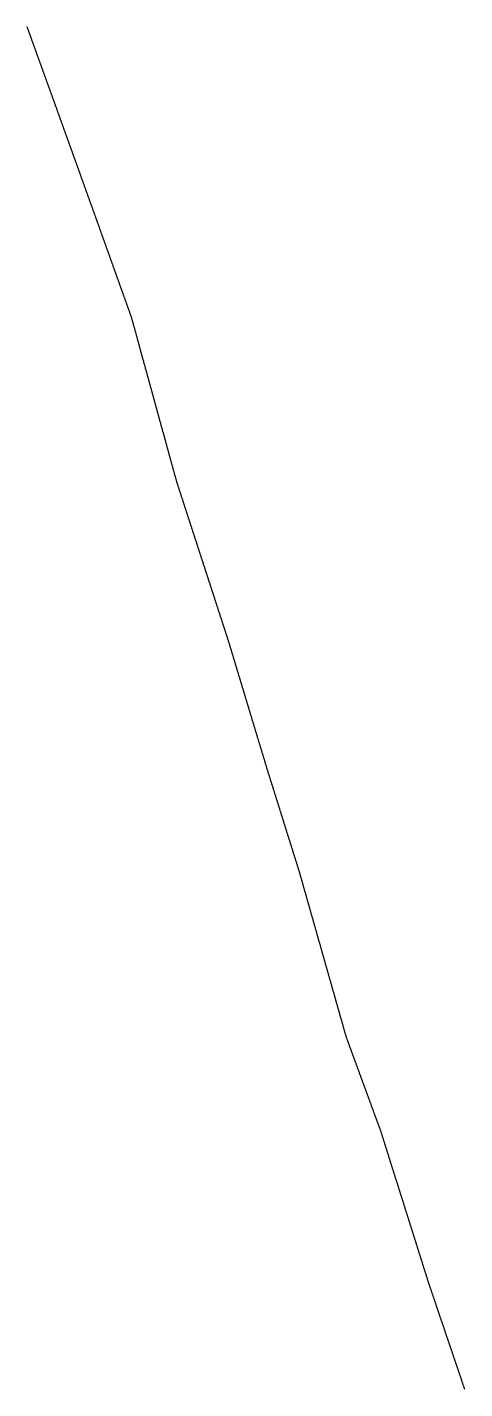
# Model space of a CAD drawing. Header units: inches. Extents: x 130170 to 284068, y 377793 to 804530.
# Drawn here: x 173788 to 180609, y 420213 to 441423 of the extents above; entities that cross this region are included whole.
import ezdxf

# ---------------------------------------------------------------- set-up
doc = ezdxf.new("R2010")
doc.units = ezdxf.units.IN
doc.header["$MEASUREMENT"] = 0
doc.layers.add('muni_il', color=7, linetype='Continuous')

msp = doc.modelspace()

# ---------------------------------------------------------------- linework, layer by layer
at = {"layer": 'muni_il'}
msp.add_lwpolyline([(180609, 420204), (180605, 420214), (180602, 420223), (180599, 420233), (180596, 420242), (180593, 420252), (180589, 420261), (180586, 420271), (180583, 420280), (180580, 420289), (180577, 420299), (180573, 420308), (180570, 420318), (180567, 420327), (180564, 420337), (180561, 420346), (180557, 420356), (180554, 420365), (180551, 420375), (180548, 420384), (180545, 420393), (180541, 420403), (180538, 420412), (180535, 420422), (180532, 420431), (180528, 420441), (180525, 420450), (180522, 420460), (180519, 420469), (180516, 420479), (180512, 420488), (180509, 420498), (180506, 420507), (180503, 420516), (180500, 420526), (180496, 420535), (180493, 420545), (180490, 420554), (180487, 420564), (180484, 420573), (180480, 420583), (180477, 420592), (180474, 420602), (180471, 420611), (180467, 420621), (180464, 420630), (180461, 420639), (180458, 420649), (180455, 420658), (180451, 420668), (180448, 420677), (180445, 420687), (180442, 420696), (180439, 420706), (180435, 420715), (180432, 420725), (180429, 420734), (180426, 420743), (180423, 420753), (180419, 420762), (180416, 420772), (180413, 420781), (180410, 420791), (180407, 420800), (180403, 420810), (180400, 420819), (180397, 420829), (180394, 420838), (180390, 420848), (180387, 420857), (180384, 420866), (180381, 420876), (180378, 420885), (180374, 420895), (180371, 420904), (180368, 420914), (180365, 420923), (180362, 420933), (180358, 420942), (180355, 420952), (180352, 420961), (180349, 420970), (180346, 420980), (180342, 420989), (180339, 420999), (180336, 421008), (180333, 421018), (180330, 421027), (180326, 421037), (180323, 421046), (180320, 421056), (180317, 421065), (180313, 421075), (180310, 421084), (180307, 421093), (180304, 421103), (180301, 421112), (180297, 421122), (180294, 421131), (180291, 421141), (180288, 421150), (180285, 421160), (180281, 421169), (180278, 421179), (180275, 421188), (180272, 421197), (180269, 421207), (180265, 421216), (180262, 421226), (180259, 421235), (180256, 421245), (180253, 421254), (180249, 421264), (180246, 421273), (180243, 421283), (180240, 421292), (180236, 421302), (180233, 421311), (180230, 421320), (180227, 421330), (180224, 421339), (180220, 421349), (180217, 421358), (180214, 421368), (180211, 421377), (180208, 421387), (180204, 421396), (180201, 421406), (180198, 421415), (180195, 421424), (180192, 421434), (180188, 421443), (180185, 421453), (180182, 421462), (180179, 421472), (180175, 421481), (180172, 421491), (180169, 421500), (180166, 421510), (180163, 421519), (180159, 421529), (180156, 421538), (180153, 421547), (180150, 421557), (180147, 421566), (180143, 421576), (180140, 421585), (180137, 421595), (180134, 421604), (180131, 421614), (180127, 421623), (180124, 421633), (180121, 421642), (180118, 421651), (180115, 421661), (180111, 421670), (180108, 421680), (180105, 421689), (180102, 421699), (180098, 421708), (180095, 421718), (180092, 421727), (180089, 421737), (180086, 421746), (180082, 421756), (180079, 421765), (180076, 421774), (180073, 421784), (180070, 421793), (180066, 421803), (180063, 421812), (180060, 421822), (180057, 421831), (180054, 421841), (180050, 421850), (180047, 421860), (180044, 421869), (180041, 421879), (180038, 421888), (180035, 421898), (180032, 421907), (180029, 421917), (180026, 421926), (180023, 421936), (180020, 421945), (180017, 421955), (180014, 421964), (180011, 421974), (180008, 421983), (180005, 421993), (180002, 422002), (179999, 422012), (179996, 422021), (179993, 422031), (179990, 422040), (179987, 422050), (179984, 422059), (179981, 422069), (179978, 422078), (179975, 422088), (179972, 422097), (179969, 422107), (179966, 422117), (179963, 422126), (179960, 422136), (179957, 422145), (179954, 422155), (179951, 422164), (179948, 422174), (179945, 422183), (179942, 422193), (179939, 422202), (179936, 422212), (179933, 422221), (179930, 422231), (179927, 422240), (179924, 422250), (179921, 422259), (179918, 422269), (179915, 422278), (179912, 422288), (179909, 422297), (179906, 422307), (179903, 422316), (179900, 422326), (179897, 422335), (179894, 422345), (179891, 422355), (179888, 422364), (179885, 422374), (179882, 422383), (179879, 422393), (179876, 422402), (179873, 422412), (179870, 422421), (179867, 422431), (179864, 422440), (179861, 422450), (179858, 422459), (179855, 422469), (179852, 422478), (179849, 422488), (179846, 422497), (179843, 422507), (179840, 422516), (179837, 422526), (179834, 422535), (179831, 422545), (179828, 422554), (179825, 422564), (179822, 422573), (179819, 422583), (179816, 422592), (179813, 422602), (179810, 422612), (179807, 422621), (179804, 422631), (179801, 422640), (179798, 422650), (179795, 422659), (179792, 422669), (179789, 422678), (179786, 422688), (179783, 422697), (179780, 422707), (179777, 422716), (179774, 422726), (179771, 422735), (179768, 422745), (179765, 422754), (179762, 422764), (179759, 422773), (179756, 422783), (179753, 422792), (179750, 422802), (179747, 422811), (179744, 422821), (179741, 422830), (179738, 422840), (179735, 422849), (179732, 422859), (179729, 422869), (179726, 422878), (179723, 422888), (179720, 422897), (179717, 422907), (179714, 422916), (179711, 422926), (179708, 422935), (179705, 422945), (179702, 422954), (179699, 422964), (179696, 422973), (179693, 422983), (179690, 422992), (179687, 423002), (179684, 423011), (179681, 423021), (179678, 423030), (179675, 423040), (179672, 423049), (179669, 423059), (179666, 423068), (179663, 423078), (179660, 423087), (179657, 423097), (179654, 423107), (179651, 423116), (179648, 423125), (179645, 423135), (179642, 423144), (179639, 423154), (179636, 423163), (179633, 423173), (179630, 423182), (179627, 423192), (179624, 423201), (179621, 423211), (179618, 423220), (179615, 423230), (179612, 423239), (179609, 423249), (179606, 423258), (179603, 423268), (179600, 423277), (179597, 423286), (179594, 423296), (179591, 423305), (179588, 423315), (179585, 423324), (179582, 423334), (179579, 423343), (179576, 423353), (179573, 423362), (179570, 423372), (179567, 423381), (179564, 423391), (179561, 423400), (179558, 423410), (179555, 423419), (179552, 423429), (179549, 423438), (179546, 423447), (179543, 423457), (179540, 423466), (179537, 423476), (179534, 423485), (179531, 423495), (179528, 423504), (179525, 423514), (179522, 423523), (179519, 423533), (179516, 423542), (179513, 423552), (179510, 423561), (179507, 423571), (179504, 423580), (179501, 423590), (179498, 423599), (179495, 423608), (179492, 423618), (179489, 423627), (179486, 423637), (179483, 423646), (179480, 423656), (179477, 423665), (179474, 423675), (179471, 423684), (179468, 423694), (179465, 423703), (179462, 423713), (179459, 423722), (179456, 423732), (179453, 423741), (179450, 423751), (179447, 423760), (179444, 423769), (179441, 423779), (179438, 423788), (179435, 423798), (179432, 423807), (179429, 423817), (179426, 423826), (179423, 423836), (179421, 423845), (179418, 423855), (179415, 423864), (179412, 423874), (179409, 423883), (179406, 423893), (179403, 423902), (179400, 423912), (179397, 423921), (179394, 423930), (179391, 423940), (179388, 423949), (179385, 423959), (179382, 423968), (179379, 423978), (179376, 423987), (179373, 423997), (179370, 424006), (179367, 424016), (179364, 424025), (179361, 424035), (179358, 424044), (179355, 424054), (179352, 424063), (179349, 424073), (179346, 424082), (179343, 424091), (179340, 424101), (179337, 424110), (179334, 424120), (179331, 424129), (179328, 424139), (179325, 424148), (179322, 424158), (179319, 424167), (179316, 424177), (179313, 424186), (179310, 424196), (179307, 424205), (179304, 424215), (179301, 424224), (179298, 424233), (179294, 424243), (179291, 424252), (179287, 424261), (179284, 424271), (179280, 424280), (179277, 424289), (179274, 424299), (179270, 424308), (179267, 424317), (179263, 424327), (179260, 424336), (179256, 424345), (179253, 424355), (179250, 424364), (179246, 424373), (179243, 424383), (179239, 424392), (179236, 424402), (179232, 424411), (179229, 424420), (179226, 424430), (179222, 424439), (179219, 424448), (179215, 424458), (179212, 424467), (179208, 424476), (179205, 424486), (179202, 424495), (179198, 424504), (179195, 424514), (179191, 424523), (179188, 424532), (179184, 424542), (179181, 424551), (179178, 424560), (179174, 424570), (179171, 424579), (179167, 424588), (179164, 424598), (179160, 424607), (179157, 424616), (179154, 424626), (179150, 424635), (179147, 424644), (179143, 424654), (179140, 424663), (179136, 424672), (179133, 424682), (179130, 424691), (179126, 424700), (179123, 424710), (179119, 424719), (179116, 424728), (179112, 424738), (179109, 424747), (179106, 424756), (179102, 424766), (179099, 424775), (179095, 424784), (179092, 424794), (179088, 424803), (179085, 424812), (179082, 424822), (179078, 424831), (179075, 424840), (179071, 424850), (179068, 424859), (179064, 424868), (179061, 424878), (179058, 424887), (179054, 424896), (179051, 424906), (179047, 424915), (179044, 424924), (179040, 424934), (179037, 424943), (179034, 424952), (179030, 424962), (179027, 424971), (179023, 424981), (179020, 424990), (179016, 424999), (179013, 425009), (179010, 425018), (179006, 425027), (179003, 425037), (178999, 425046), (178996, 425055), (178992, 425065), (178989, 425074), (178986, 425083), (178982, 425093), (178979, 425102), (178975, 425111), (178972, 425121), (178968, 425130), (178965, 425139), (178962, 425149), (178958, 425158), (178955, 425167), (178951, 425177), (178948, 425186), (178944, 425195), (178941, 425205), (178938, 425214), (178934, 425223), (178931, 425233), (178927, 425242), (178924, 425251), (178920, 425261), (178917, 425270), (178914, 425279), (178910, 425289), (178907, 425298), (178903, 425307), (178900, 425317), (178896, 425326), (178893, 425335), (178890, 425345), (178886, 425354), (178883, 425363), (178879, 425373), (178876, 425382), (178872, 425391), (178869, 425401), (178866, 425410), (178862, 425419), (178859, 425429), (178855, 425438), (178852, 425447), (178848, 425457), (178845, 425466), (178842, 425475), (178838, 425485), (178835, 425494), (178831, 425503), (178828, 425513), (178824, 425522), (178821, 425531), (178818, 425541), (178814, 425550), (178811, 425560), (178807, 425569), (178804, 425578), (178800, 425588), (178797, 425597), (178794, 425606), (178790, 425616), (178787, 425625), (178783, 425634), (178780, 425644), (178776, 425653), (178773, 425662), (178770, 425672), (178766, 425681), (178763, 425690), (178760, 425700), (178757, 425709), (178755, 425719), (178752, 425728), (178749, 425738), (178746, 425748), (178744, 425757), (178741, 425767), (178738, 425776), (178736, 425786), (178733, 425795), (178730, 425805), (178728, 425814), (178725, 425824), (178722, 425833), (178719, 425843), (178717, 425853), (178714, 425862), (178711, 425872), (178709, 425881), (178706, 425891), (178703, 425900), (178700, 425910), (178698, 425919), (178695, 425929), (178692, 425938), (178690, 425948), (178687, 425958), (178684, 425967), (178681, 425977), (178679, 425986), (178676, 425996), (178673, 426005), (178671, 426015), (178668, 426024), (178665, 426034), (178662, 426043), (178660, 426053), (178657, 426062), (178654, 426072), (178652, 426082), (178649, 426091), (178646, 426101), (178643, 426110), (178641, 426120), (178638, 426129), (178635, 426139), (178633, 426148), (178630, 426158), (178627, 426167), (178624, 426177), (178622, 426187), (178619, 426196), (178616, 426206), (178614, 426215), (178611, 426225), (178608, 426234), (178605, 426244), (178603, 426254), (178600, 426263), (178597, 426273), (178595, 426282), (178592, 426292), (178589, 426302), (178586, 426311), (178584, 426321), (178581, 426330), (178578, 426340), (178576, 426349), (178573, 426359), (178570, 426369), (178567, 426378), (178565, 426388), (178562, 426397), (178559, 426407), (178556, 426417), (178554, 426426), (178551, 426436), (178548, 426445), (178546, 426455), (178543, 426465), (178540, 426474), (178537, 426484), (178535, 426493), (178532, 426503), (178529, 426512), (178526, 426522), (178524, 426532), (178521, 426541), (178518, 426551), (178516, 426560), (178513, 426570), (178510, 426580), (178507, 426589), (178505, 426599), (178502, 426608), (178499, 426618), (178497, 426628), (178494, 426637), (178491, 426647), (178488, 426656), (178486, 426666), (178483, 426676), (178480, 426685), (178477, 426695), (178475, 426704), (178472, 426714), (178469, 426723), (178467, 426733), (178464, 426743), (178461, 426752), (178458, 426762), (178456, 426771), (178453, 426781), (178450, 426791), (178447, 426800), (178445, 426810), (178442, 426819), (178439, 426829), (178437, 426839), (178434, 426848), (178431, 426858), (178428, 426867), (178426, 426877), (178423, 426886), (178420, 426896), (178418, 426906), (178415, 426915), (178412, 426925), (178409, 426934), (178407, 426944), (178404, 426954), (178401, 426963), (178398, 426973), (178396, 426982), (178393, 426992), (178390, 427002), (178388, 427011), (178385, 427021), (178382, 427030), (178379, 427040), (178377, 427050), (178374, 427059), (178371, 427069), (178368, 427078), (178366, 427088), (178363, 427097), (178360, 427107), (178358, 427117), (178355, 427126), (178352, 427136), (178349, 427145), (178347, 427155), (178344, 427165), (178341, 427174), (178339, 427184), (178336, 427193), (178333, 427203), (178330, 427213), (178328, 427222), (178325, 427232), (178322, 427241), (178319, 427251), (178317, 427260), (178314, 427270), (178311, 427280), (178309, 427289), (178306, 427299), (178303, 427308), (178300, 427318), (178298, 427328), (178295, 427337), (178292, 427347), (178290, 427356), (178287, 427366), (178284, 427376), (178281, 427385), (178279, 427395), (178276, 427404), (178273, 427414), (178270, 427424), (178268, 427433), (178265, 427443), (178262, 427452), (178260, 427462), (178257, 427471), (178254, 427481), (178251, 427491), (178249, 427500), (178246, 427510), (178243, 427519), (178240, 427529), (178238, 427539), (178235, 427548), (178232, 427558), (178230, 427567), (178227, 427577), (178224, 427587), (178221, 427596), (178219, 427606), (178216, 427615), (178213, 427625), (178211, 427635), (178208, 427644), (178205, 427654), (178202, 427663), (178200, 427673), (178197, 427682), (178194, 427692), (178191, 427702), (178189, 427711), (178186, 427721), (178183, 427730), (178181, 427740), (178178, 427750), (178175, 427759), (178172, 427769), (178170, 427778), (178167, 427788), (178164, 427798), (178161, 427807), (178159, 427817), (178156, 427826), (178153, 427836), (178151, 427845), (178148, 427855), (178145, 427865), (178142, 427874), (178140, 427884), (178137, 427893), (178134, 427903), (178132, 427913), (178129, 427922), (178126, 427932), (178123, 427941), (178121, 427951), (178118, 427961), (178115, 427970), (178112, 427980), (178110, 427989), (178107, 427999), (178104, 428009), (178102, 428018), (178099, 428028), (178096, 428037), (178093, 428047), (178091, 428056), (178088, 428066), (178085, 428076), (178082, 428085), (178080, 428095), (178077, 428104), (178074, 428114), (178072, 428124), (178069, 428133), (178066, 428143), (178063, 428152), (178061, 428162), (178058, 428172), (178055, 428181), (178053, 428191), (178050, 428200), (178047, 428210), (178044, 428219), (178042, 428229), (178039, 428239), (178036, 428248), (178033, 428258), (178031, 428267), (178028, 428277), (178025, 428286), (178022, 428296), (178019, 428305), (178016, 428315), (178013, 428324), (178010, 428334), (178007, 428343), (178004, 428353), (178001, 428362), (177998, 428372), (177995, 428381), (177992, 428391), (177989, 428400), (177986, 428410), (177983, 428419), (177980, 428429), (177977, 428438), (177974, 428448), (177971, 428457), (177968, 428467), (177965, 428476), (177962, 428486), (177959, 428495), (177956, 428505), (177953, 428514), (177950, 428524), (177947, 428533), (177944, 428543), (177941, 428552), (177938, 428562), (177935, 428571), (177932, 428581), (177929, 428590), (177927, 428600), (177924, 428609), (177921, 428619), (177918, 428628), (177915, 428638), (177912, 428647), (177909, 428657), (177906, 428666), (177903, 428676), (177900, 428685), (177897, 428695), (177894, 428704), (177891, 428714), (177888, 428723), (177885, 428733), (177882, 428742), (177879, 428752), (177876, 428761), (177873, 428771), (177870, 428780), (177867, 428790), (177864, 428799), (177861, 428809), (177858, 428818), (177855, 428828), (177852, 428837), (177849, 428847), (177846, 428856), (177843, 428865), (177840, 428875), (177837, 428884), (177834, 428894), (177831, 428903), (177828, 428913), (177825, 428922), (177822, 428932), (177819, 428941), (177816, 428951), (177813, 428960), (177810, 428970), (177807, 428979), (177804, 428989), (177801, 428998), (177798, 429008), (177795, 429017), (177792, 429027), (177790, 429036), (177787, 429046), (177784, 429055), (177781, 429065), (177778, 429074), (177775, 429084), (177772, 429093), (177769, 429103), (177766, 429112), (177763, 429122), (177760, 429131), (177757, 429141), (177754, 429150), (177751, 429160), (177748, 429169), (177745, 429179), (177742, 429188), (177739, 429198), (177736, 429207), (177733, 429217), (177730, 429226), (177727, 429236), (177724, 429245), (177721, 429255), (177718, 429264), (177715, 429274), (177712, 429283), (177709, 429293), (177706, 429302), (177703, 429312), (177700, 429321), (177697, 429331), (177694, 429340), (177691, 429350), (177688, 429359), (177685, 429369), (177682, 429378), (177679, 429388), (177676, 429397), (177673, 429407), (177670, 429416), (177667, 429426), (177664, 429435), (177661, 429445), (177658, 429454), (177655, 429464), (177653, 429473), (177650, 429483), (177647, 429492), (177644, 429502), (177641, 429511), (177638, 429521), (177635, 429530), (177632, 429539), (177629, 429549), (177626, 429558), (177623, 429568), (177620, 429577), (177617, 429587), (177614, 429596), (177611, 429606), (177608, 429615), (177605, 429625), (177602, 429634), (177599, 429644), (177596, 429653), (177593, 429663), (177590, 429672), (177587, 429682), (177584, 429691), (177581, 429701), (177578, 429710), (177575, 429720), (177572, 429729), (177569, 429739), (177566, 429748), (177563, 429758), (177560, 429767), (177557, 429777), (177554, 429786), (177551, 429796), (177548, 429805), (177545, 429815), (177542, 429824), (177539, 429834), (177536, 429843), (177533, 429853), (177530, 429862), (177527, 429872), (177525, 429881), (177522, 429891), (177519, 429900), (177516, 429910), (177513, 429920), (177510, 429929), (177507, 429939), (177504, 429948), (177501, 429958), (177499, 429967), (177496, 429977), (177493, 429986), (177490, 429996), (177487, 430006), (177484, 430015), (177481, 430025), (177478, 430034), (177475, 430044), (177473, 430053), (177470, 430063), (177467, 430073), (177464, 430082), (177461, 430092), (177458, 430101), (177455, 430111), (177452, 430120), (177449, 430130), (177447, 430139), (177444, 430149), (177441, 430159), (177438, 430168), (177435, 430178), (177432, 430187), (177429, 430197), (177426, 430206), (177423, 430216), (177421, 430226), (177418, 430235), (177415, 430245), (177412, 430254), (177409, 430264), (177406, 430273), (177403, 430283), (177400, 430293), (177397, 430302), (177395, 430312), (177392, 430321), (177389, 430331), (177386, 430340), (177383, 430350), (177380, 430359), (177377, 430369), (177374, 430379), (177371, 430388), (177369, 430398), (177366, 430407), (177363, 430417), (177360, 430426), (177357, 430436), (177354, 430446), (177351, 430455), (177348, 430465), (177345, 430474), (177343, 430484), (177340, 430493), (177337, 430503), (177334, 430512), (177331, 430522), (177328, 430532), (177325, 430541), (177322, 430551), (177319, 430560), (177317, 430570), (177314, 430579), (177311, 430589), (177308, 430599), (177305, 430608), (177302, 430618), (177299, 430627), (177296, 430637), (177293, 430646), (177291, 430656), (177288, 430665), (177285, 430675), (177282, 430685), (177279, 430694), (177276, 430704), (177273, 430713), (177270, 430723), (177268, 430732), (177265, 430742), (177262, 430752), (177259, 430761), (177256, 430771), (177253, 430780), (177250, 430790), (177247, 430799), (177244, 430809), (177242, 430818), (177239, 430828), (177236, 430838), (177233, 430847), (177230, 430857), (177227, 430866), (177224, 430876), (177221, 430885), (177218, 430895), (177216, 430905), (177213, 430914), (177210, 430924), (177207, 430933), (177204, 430943), (177201, 430952), (177198, 430962), (177195, 430971), (177192, 430981), (177190, 430991), (177187, 431000), (177184, 431010), (177181, 431019), (177178, 431029), (177175, 431038), (177172, 431048), (177169, 431058), (177166, 431067), (177164, 431077), (177161, 431086), (177158, 431096), (177155, 431105), (177152, 431115), (177149, 431124), (177146, 431134), (177143, 431144), (177140, 431153), (177138, 431163), (177135, 431172), (177132, 431182), (177129, 431191), (177126, 431201), (177123, 431211), (177120, 431220), (177117, 431230), (177114, 431239), (177112, 431249), (177109, 431258), (177106, 431268), (177103, 431277), (177100, 431287), (177097, 431297), (177094, 431306), (177091, 431316), (177088, 431325), (177086, 431335), (177083, 431344), (177080, 431354), (177077, 431364), (177074, 431373), (177071, 431383), (177068, 431392), (177065, 431402), (177062, 431411), (177060, 431421), (177057, 431430), (177054, 431440), (177051, 431450), (177048, 431459), (177045, 431469), (177042, 431478), (177039, 431488), (177036, 431497), (177034, 431507), (177031, 431517), (177028, 431526), (177025, 431536), (177022, 431545), (177019, 431555), (177016, 431564), (177013, 431574), (177010, 431583), (177008, 431593), (177005, 431603), (177002, 431612), (176999, 431622), (176996, 431631), (176993, 431641), (176990, 431650), (176987, 431660), (176984, 431670), (176982, 431679), (176979, 431689), (176976, 431698), (176973, 431708), (176970, 431717), (176967, 431727), (176964, 431736), (176961, 431746), (176958, 431756), (176956, 431765), (176953, 431775), (176950, 431784), (176947, 431794), (176944, 431803), (176941, 431813), (176938, 431823), (176935, 431832), (176932, 431842), (176930, 431851), (176927, 431861), (176923, 431870), (176920, 431880), (176917, 431889), (176914, 431899), (176911, 431908), (176908, 431918), (176905, 431927), (176902, 431936), (176899, 431946), (176896, 431955), (176893, 431965), (176890, 431974), (176886, 431984), (176883, 431993), (176880, 432003), (176877, 432012), (176874, 432022), (176871, 432031), (176868, 432041), (176865, 432050), (176862, 432060), (176859, 432069), (176856, 432079), (176853, 432088), (176849, 432098), (176846, 432107), (176843, 432116), (176840, 432126), (176837, 432135), (176834, 432145), (176831, 432154), (176828, 432164), (176825, 432173), (176822, 432183), (176819, 432192), (176816, 432202), (176812, 432211), (176809, 432221), (176806, 432230), (176803, 432240), (176800, 432249), (176797, 432259), (176794, 432268), (176791, 432277), (176788, 432287), (176785, 432296), (176782, 432306), (176779, 432315), (176775, 432325), (176772, 432334), (176769, 432344), (176766, 432353), (176763, 432363), (176760, 432372), (176757, 432382), (176754, 432391), (176751, 432401), (176748, 432410), (176745, 432420), (176742, 432429), (176739, 432439), (176735, 432448), (176732, 432457), (176729, 432467), (176726, 432476), (176723, 432486), (176720, 432495), (176717, 432505), (176714, 432514), (176711, 432524), (176708, 432533), (176705, 432543), (176702, 432552), (176698, 432562), (176695, 432571), (176692, 432581), (176689, 432590), (176686, 432600), (176683, 432609), (176680, 432618), (176677, 432628), (176674, 432637), (176671, 432647), (176668, 432656), (176665, 432666), (176661, 432675), (176658, 432685), (176655, 432694), (176652, 432704), (176649, 432713), (176646, 432723), (176643, 432732), (176640, 432742), (176637, 432751), (176634, 432761), (176631, 432770), (176628, 432780), (176624, 432789), (176621, 432798), (176618, 432808), (176615, 432817), (176612, 432827), (176609, 432836), (176606, 432846), (176603, 432855), (176600, 432865), (176597, 432874), (176594, 432884), (176591, 432893), (176587, 432903), (176584, 432912), (176581, 432922), (176578, 432931), (176575, 432941), (176572, 432950), (176569, 432959), (176566, 432969), (176563, 432978), (176560, 432988), (176557, 432997), (176554, 433007), (176551, 433016), (176547, 433026), (176544, 433035), (176541, 433045), (176538, 433054), (176535, 433064), (176532, 433073), (176529, 433083), (176526, 433092), (176523, 433102), (176520, 433111), (176517, 433121), (176513, 433130), (176510, 433140), (176507, 433149), (176504, 433159), (176501, 433168), (176498, 433178), (176495, 433187), (176492, 433197), (176489, 433206), (176486, 433216), (176483, 433225), (176479, 433235), (176476, 433244), (176473, 433254), (176470, 433263), (176467, 433273), (176464, 433282), (176461, 433292), (176458, 433301), (176455, 433311), (176452, 433320), (176449, 433330), (176445, 433339), (176442, 433349), (176439, 433358), (176436, 433368), (176433, 433377), (176430, 433387), (176427, 433396), (176424, 433406), (176421, 433415), (176418, 433425), (176415, 433434), (176411, 433444), (176408, 433453), (176405, 433463), (176402, 433472), (176399, 433482), (176396, 433491), (176393, 433501), (176390, 433510), (176387, 433520), (176384, 433529), (176381, 433539), (176377, 433548), (176374, 433558), (176371, 433567), (176368, 433577), (176365, 433586), (176362, 433596), (176359, 433605), (176356, 433615), (176353, 433624), (176350, 433634), (176347, 433643), (176344, 433653), (176340, 433662), (176337, 433672), (176334, 433681), (176331, 433691), (176328, 433700), (176325, 433710), (176322, 433719), (176319, 433729), (176316, 433738), (176313, 433748), (176310, 433757), (176306, 433767), (176303, 433776), (176300, 433786), (176297, 433795), (176294, 433805), (176291, 433814), (176288, 433824), (176285, 433833), (176282, 433843), (176279, 433852), (176276, 433862), (176272, 433871), (176269, 433881), (176266, 433890), (176263, 433900), (176260, 433909), (176257, 433919), (176254, 433928), (176251, 433938), (176248, 433947), (176245, 433957), (176242, 433966), (176238, 433976), (176235, 433985), (176232, 433995), (176229, 434004), (176226, 434014), (176223, 434023), (176220, 434033), (176217, 434042), (176214, 434052), (176211, 434061), (176208, 434071), (176204, 434080), (176201, 434090), (176198, 434099), (176195, 434109), (176192, 434118), (176189, 434128), (176186, 434137), (176183, 434147), (176180, 434156), (176177, 434166), (176174, 434175), (176170, 434184), (176167, 434194), (176164, 434203), (176161, 434213), (176158, 434222), (176155, 434232), (176152, 434241), (176149, 434251), (176146, 434260), (176143, 434270), (176140, 434279), (176136, 434289), (176133, 434298), (176130, 434308), (176127, 434317), (176124, 434327), (176121, 434336), (176118, 434346), (176115, 434356), (176113, 434365), (176110, 434375), (176107, 434384), (176105, 434394), (176102, 434403), (176099, 434413), (176097, 434423), (176094, 434432), (176092, 434442), (176089, 434451), (176086, 434461), (176084, 434471), (176081, 434480), (176078, 434490), (176076, 434499), (176073, 434509), (176070, 434518), (176068, 434528), (176065, 434538), (176063, 434547), (176060, 434557), (176057, 434566), (176055, 434576), (176052, 434585), (176049, 434595), (176047, 434605), (176044, 434614), (176041, 434624), (176039, 434633), (176036, 434643), (176034, 434653), (176031, 434662), (176028, 434672), (176026, 434681), (176023, 434691), (176020, 434700), (176018, 434710), (176015, 434720), (176013, 434729), (176010, 434739), (176007, 434748), (176005, 434758), (176002, 434768), (175999, 434777), (175997, 434787), (175994, 434796), (175991, 434806), (175989, 434815), (175986, 434825), (175984, 434835), (175981, 434844), (175978, 434854), (175976, 434863), (175973, 434873), (175970, 434882), (175968, 434892), (175965, 434902), (175962, 434911), (175960, 434921), (175957, 434930), (175955, 434940), (175952, 434950), (175949, 434959), (175947, 434969), (175944, 434978), (175941, 434988), (175939, 434997), (175936, 435007), (175933, 435017), (175931, 435026), (175928, 435036), (175926, 435045), (175923, 435055), (175920, 435065), (175918, 435074), (175915, 435084), (175912, 435093), (175910, 435103), (175907, 435112), (175904, 435122), (175902, 435132), (175899, 435141), (175897, 435151), (175894, 435160), (175891, 435170), (175889, 435179), (175886, 435189), (175883, 435199), (175881, 435208), (175878, 435218), (175875, 435227), (175873, 435237), (175870, 435247), (175868, 435256), (175865, 435266), (175862, 435275), (175860, 435285), (175857, 435294), (175854, 435304), (175852, 435314), (175849, 435323), (175846, 435333), (175844, 435342), (175841, 435352), (175839, 435362), (175836, 435371), (175833, 435381), (175831, 435390), (175828, 435400), (175825, 435409), (175823, 435419), (175820, 435429), (175818, 435438), (175815, 435448), (175812, 435457), (175810, 435467), (175807, 435476), (175804, 435486), (175802, 435495), (175799, 435505), (175797, 435514), (175794, 435524), (175791, 435533), (175789, 435542), (175786, 435552), (175784, 435561), (175781, 435571), (175778, 435580), (175776, 435590), (175773, 435599), (175771, 435609), (175768, 435618), (175765, 435628), (175763, 435637), (175760, 435647), (175758, 435656), (175755, 435666), (175752, 435675), (175750, 435684), (175747, 435694), (175745, 435703), (175742, 435713), (175739, 435722), (175737, 435732), (175734, 435741), (175732, 435751), (175729, 435760), (175726, 435770), (175724, 435779), (175721, 435789), (175719, 435798), (175716, 435807), (175713, 435817), (175711, 435826), (175708, 435836), (175706, 435845), (175703, 435855), (175700, 435864), (175698, 435874), (175695, 435883), (175692, 435893), (175690, 435902), (175687, 435912), (175685, 435922), (175682, 435931), (175679, 435941), (175677, 435950), (175674, 435960), (175671, 435969), (175669, 435979), (175666, 435989), (175663, 435998), (175661, 436008), (175658, 436017), (175656, 436027), (175653, 436037), (175650, 436046), (175648, 436056), (175645, 436065), (175642, 436075), (175640, 436085), (175637, 436094), (175634, 436104), (175632, 436113), (175629, 436123), (175627, 436133), (175624, 436142), (175621, 436152), (175619, 436161), (175616, 436171), (175613, 436181), (175611, 436190), (175608, 436200), (175605, 436209), (175603, 436219), (175600, 436229), (175597, 436238), (175595, 436248), (175592, 436257), (175590, 436267), (175587, 436277), (175584, 436286), (175582, 436296), (175579, 436305), (175576, 436315), (175574, 436324), (175571, 436334), (175568, 436344), (175566, 436353), (175563, 436363), (175561, 436372), (175558, 436382), (175555, 436392), (175553, 436401), (175550, 436411), (175547, 436420), (175545, 436430), (175542, 436440), (175539, 436449), (175537, 436459), (175534, 436468), (175532, 436478), (175529, 436488), (175526, 436497), (175524, 436507), (175521, 436516), (175518, 436526), (175516, 436536), (175513, 436545), (175510, 436555), (175508, 436564), (175505, 436574), (175502, 436584), (175500, 436593), (175497, 436603), (175495, 436612), (175492, 436622), (175489, 436631), (175487, 436641), (175484, 436651), (175481, 436660), (175479, 436670), (175476, 436679), (175473, 436689), (175471, 436699), (175468, 436708), (175466, 436718), (175463, 436727), (175460, 436737), (175458, 436747), (175455, 436756), (175452, 436766), (175450, 436775), (175447, 436785), (175444, 436795), (175442, 436804), (175439, 436814), (175437, 436823), (175434, 436833), (175431, 436843), (175429, 436852), (175426, 436862), (175423, 436871), (175421, 436881), (175418, 436891), (175415, 436900), (175412, 436910), (175409, 436919), (175405, 436928), (175402, 436938), (175399, 436947), (175395, 436956), (175392, 436966), (175389, 436975), (175385, 436984), (175382, 436994), (175378, 437003), (175375, 437013), (175372, 437022), (175368, 437031), (175365, 437041), (175362, 437050), (175358, 437059), (175355, 437069), (175352, 437078), (175348, 437088), (175345, 437097), (175342, 437106), (175338, 437116), (175335, 437125), (175331, 437134), (175328, 437144), (175325, 437153), (175321, 437163), (175318, 437172), (175315, 437181), (175311, 437191), (175308, 437200), (175305, 437209), (175301, 437219), (175298, 437228), (175295, 437237), (175291, 437247), (175288, 437256), (175284, 437266), (175281, 437275), (175278, 437284), (175274, 437294), (175271, 437303), (175268, 437312), (175264, 437322), (175261, 437331), (175258, 437341), (175254, 437350), (175251, 437359), (175248, 437369), (175244, 437378), (175241, 437387), (175237, 437397), (175234, 437406), (175231, 437416), (175227, 437425), (175224, 437434), (175221, 437444), (175217, 437453), (175214, 437462), (175211, 437472), (175207, 437481), (175204, 437491), (175200, 437500), (175197, 437509), (175194, 437519), (175190, 437528), (175187, 437537), (175184, 437547), (175180, 437556), (175177, 437565), (175174, 437575), (175170, 437584), (175167, 437594), (175164, 437603), (175160, 437612), (175157, 437622), (175153, 437631), (175150, 437640), (175147, 437650), (175143, 437659), (175140, 437669), (175137, 437678), (175133, 437687), (175130, 437697), (175127, 437706), (175123, 437715), (175120, 437725), (175117, 437734), (175113, 437744), (175110, 437753), (175106, 437762), (175103, 437772), (175100, 437781), (175096, 437790), (175093, 437800), (175090, 437809), (175086, 437819), (175083, 437828), (175080, 437837), (175076, 437847), (175073, 437856), (175070, 437865), (175066, 437875), (175063, 437884), (175059, 437893), (175056, 437903), (175053, 437912), (175049, 437922), (175046, 437931), (175043, 437940), (175039, 437950), (175036, 437959), (175033, 437968), (175029, 437978), (175026, 437987), (175023, 437997), (175019, 438006), (175016, 438015), (175012, 438025), (175009, 438034), (175006, 438043), (175002, 438053), (174999, 438062), (174996, 438072), (174992, 438081), (174989, 438090), (174986, 438100), (174982, 438109), (174979, 438118), (174976, 438128), (174972, 438137), (174969, 438146), (174965, 438156), (174962, 438165), (174959, 438175), (174955, 438184), (174952, 438193), (174949, 438203), (174945, 438212), (174942, 438221), (174939, 438231), (174935, 438240), (174932, 438250), (174929, 438259), (174925, 438268), (174922, 438278), (174918, 438287), (174915, 438296), (174912, 438306), (174908, 438315), (174905, 438325), (174902, 438334), (174898, 438343), (174895, 438353), (174892, 438362), (174888, 438371), (174885, 438381), (174882, 438390), (174878, 438400), (174875, 438409), (174871, 438418), (174868, 438428), (174865, 438437), (174861, 438446), (174858, 438456), (174855, 438465), (174851, 438474), (174848, 438484), (174845, 438493), (174841, 438503), (174838, 438512), (174835, 438521), (174831, 438531), (174828, 438540), (174824, 438549), (174821, 438559), (174818, 438568), (174814, 438578), (174811, 438587), (174808, 438596), (174804, 438606), (174801, 438615), (174798, 438624), (174794, 438634), (174791, 438643), (174788, 438653), (174784, 438662), (174781, 438671), (174777, 438681), (174774, 438690), (174771, 438699), (174767, 438709), (174764, 438718), (174761, 438727), (174757, 438737), (174754, 438746), (174751, 438756), (174747, 438765), (174744, 438774), (174740, 438784), (174737, 438793), (174734, 438802), (174730, 438812), (174727, 438821), (174724, 438831), (174720, 438840), (174717, 438849), (174714, 438859), (174710, 438868), (174707, 438877), (174704, 438887), (174700, 438896), (174697, 438906), (174693, 438915), (174690, 438924), (174687, 438934), (174683, 438943), (174680, 438952), (174677, 438962), (174673, 438971), (174670, 438980), (174667, 438990), (174663, 438999), (174660, 439009), (174656, 439018), (174653, 439027), (174650, 439037), (174646, 439046), (174643, 439055), (174640, 439065), (174636, 439074), (174633, 439083), (174629, 439093), (174626, 439102), (174623, 439112), (174619, 439121), (174616, 439130), (174613, 439140), (174609, 439149), (174606, 439158), (174602, 439168), (174599, 439177), (174596, 439187), (174592, 439196), (174589, 439205), (174586, 439215), (174582, 439224), (174579, 439233), (174576, 439243), (174572, 439252), (174569, 439261), (174565, 439271), (174562, 439280), (174559, 439290), (174555, 439299), (174552, 439308), (174549, 439318), (174545, 439327), (174542, 439336), (174538, 439346), (174535, 439355), (174532, 439364), (174528, 439374), (174525, 439383), (174522, 439393), (174518, 439402), (174515, 439411), (174511, 439421), (174508, 439430), (174505, 439439), (174501, 439449), (174498, 439458), (174495, 439467), (174491, 439477), (174488, 439486), (174484, 439496), (174481, 439505), (174478, 439514), (174474, 439524), (174471, 439533), (174468, 439542), (174464, 439552), (174461, 439561), (174457, 439570), (174454, 439580), (174451, 439589), (174447, 439599), (174444, 439608), (174441, 439617), (174437, 439627), (174434, 439636), (174431, 439645), (174427, 439655), (174424, 439664), (174420, 439673), (174417, 439683), (174414, 439692), (174410, 439702), (174407, 439711), (174404, 439720), (174400, 439730), (174397, 439739), (174393, 439748), (174390, 439758), (174387, 439767), (174383, 439777), (174380, 439786), (174377, 439795), (174373, 439805), (174370, 439814), (174366, 439823), (174363, 439833), (174360, 439842), (174356, 439851), (174353, 439861), (174350, 439870), (174346, 439880), (174343, 439889), (174339, 439898), (174336, 439908), (174333, 439917), (174329, 439926), (174326, 439936), (174323, 439945), (174319, 439954), (174316, 439964), (174312, 439973), (174309, 439983), (174306, 439992), (174302, 440001), (174299, 440011), (174296, 440020), (174292, 440029), (174289, 440039), (174286, 440048), (174282, 440057), (174279, 440067), (174275, 440076), (174272, 440086), (174269, 440095), (174265, 440104), (174262, 440114), (174259, 440123), (174255, 440132), (174252, 440142), (174248, 440151), (174245, 440161), (174242, 440170), (174238, 440179), (174235, 440189), (174231, 440198), (174228, 440207), (174225, 440217), (174221, 440226), (174218, 440236), (174214, 440245), (174211, 440254), (174208, 440264), (174204, 440273), (174201, 440283), (174198, 440292), (174194, 440301), (174191, 440311), (174187, 440320), (174184, 440329), (174181, 440339), (174177, 440348), (174174, 440358), (174170, 440367), (174167, 440376), (174164, 440386), (174160, 440395), (174157, 440405), (174154, 440414), (174150, 440423), (174147, 440433), (174143, 440442), (174140, 440451), (174137, 440461), (174133, 440470), (174130, 440480), (174126, 440489), (174123, 440498), (174120, 440508), (174116, 440517), (174113, 440526), (174109, 440536), (174106, 440545), (174103, 440555), (174099, 440564), (174096, 440573), (174093, 440583), (174089, 440592), (174086, 440602), (174082, 440611), (174079, 440620), (174076, 440630), (174072, 440639), (174069, 440648), (174065, 440658), (174062, 440667), (174059, 440677), (174055, 440686), (174052, 440695), (174048, 440705), (174045, 440714), (174042, 440724), (174038, 440733), (174035, 440742), (174032, 440752), (174028, 440761), (174025, 440770), (174021, 440780), (174018, 440789), (174015, 440799), (174011, 440808), (174008, 440817), (174004, 440827), (174001, 440836), (173998, 440846), (173994, 440855), (173991, 440864), (173987, 440874), (173984, 440883), (173981, 440892), (173977, 440902), (173974, 440911), (173971, 440921), (173967, 440930), (173964, 440939), (173960, 440949), (173957, 440958), (173954, 440968), (173950, 440977), (173947, 440986), (173943, 440996), (173940, 441005), (173937, 441014), (173933, 441024), (173930, 441033), (173927, 441043), (173923, 441052), (173920, 441061), (173916, 441071), (173913, 441080), (173910, 441089), (173906, 441099), (173903, 441108), (173899, 441118), (173896, 441127), (173893, 441136), (173889, 441146), (173886, 441155), (173882, 441165), (173879, 441174), (173876, 441183), (173872, 441193), (173869, 441202), (173866, 441211), (173862, 441221), (173859, 441230), (173855, 441240), (173852, 441249), (173849, 441258), (173845, 441268), (173842, 441277), (173838, 441287), (173835, 441296), (173832, 441305), (173828, 441315), (173825, 441324), (173821, 441333), (173818, 441343), (173815, 441352), (173811, 441362), (173808, 441371), (173805, 441380), (173801, 441390), (173798, 441399), (173794, 441409), (173791, 441418), (173788, 441427)], dxfattribs=at)

doc.saveas('drawing.dxf')
